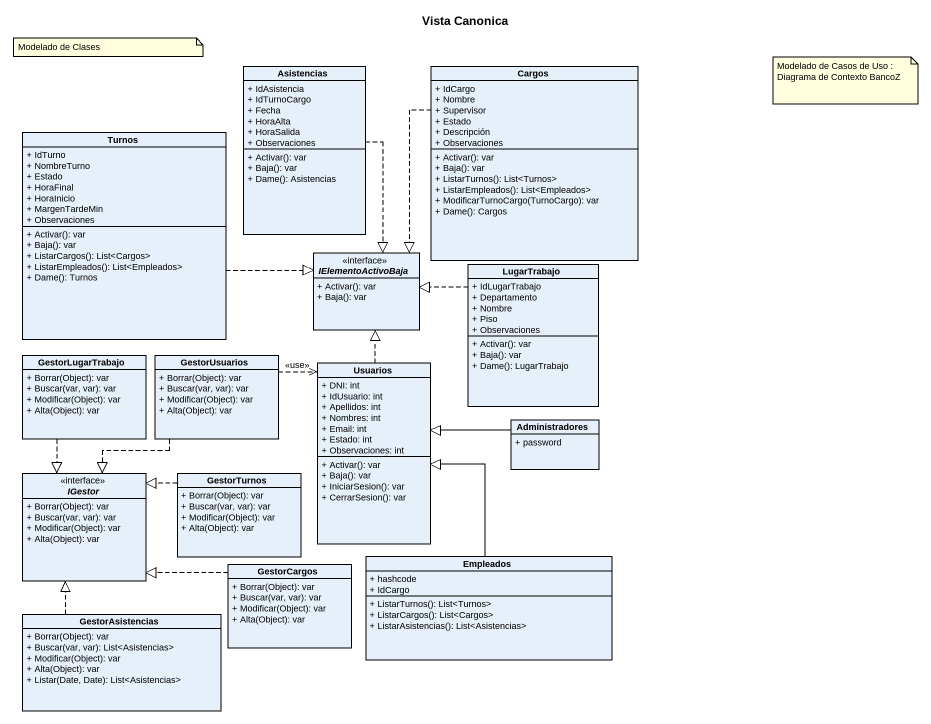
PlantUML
@startuml
title Vista Canonica
hide circle
hide empty members
skinparam classAttributeIconSize 0
class Asistencias {
  + IdAsistencia
  + IdTurnoCargo
  + Fecha
  + HoraAlta
  + HoraSalida
  + Observaciones
  + Activar(): var
  + Baja(): var
  + Dame(): Asistencias
}
class Cargos {
  + IdCargo
  + Nombre
  + Supervisor
  + Estado
  + Descripción
  + Observaciones
  + Activar(): var
  + Baja(): var
  + ListarTurnos(): List<Turnos>
  + ListarEmpleados(): List<Empleados>
  + ModificarTurnoCargo(TurnoCargo): var
  + Dame(): Cargos
}
class Turnos {
  + IdTurno
  + NombreTurno
  + Estado
  + HoraFinal
  + HoraInicio
  + MargenTardeMin
  + Observaciones
  + Activar(): var
  + Baja(): var
  + ListarCargos(): List<Cargos>
  + ListarEmpleados(): List<Empleados>
  + Dame(): Turnos
}
interface IElementoActivoBaja {
  + Activar(): var
  + Baja(): var
}
class LugarTrabajo {
  + IdLugarTrabajo
  + Departamento
  + Nombre
  + Piso
  + Observaciones
  + Activar(): var
  + Baja(): var
  + Dame(): LugarTrabajo
}
class GestorLugarTrabajo {
  + Borrar(Object): var
  + Buscar(var, var): var
  + Modificar(Object): var
  + Alta(Object): var
}
class GestorUsuarios {
  + Borrar(Object): var
  + Buscar(var, var): var
  + Modificar(Object): var
  + Alta(Object): var
}
class Usuarios {
  + DNI: int
  + IdUsuario: int
  + Apellidos: int
  + Nombres: int
  + Email: int
  + Estado: int
  + Observaciones: int
  + Activar(): var
  + Baja(): var
  + IniciarSesion(): var
  + CerrarSesion(): var
}
class Administradores {
  + password
}
interface IGestor {
  + Borrar(Object): var
  + Buscar(var, var): var
  + Modificar(Object): var
  + Alta(Object): var
}
class GestorTurnos {
  + Borrar(Object): var
  + Buscar(var, var): var
  + Modificar(Object): var
  + Alta(Object): var
}
class GestorCargos {
  + Borrar(Object): var
  + Buscar(var, var): var
  + Modificar(Object): var
  + Alta(Object): var
}
class Empleados {
  + hashcode
  + IdCargo
  + ListarTurnos(): List<Turnos>
  + ListarCargos(): List<Cargos>
  + ListarAsistencias(): List<Asistencias>
}
class GestorAsistencias {
  + Borrar(Object): var
  + Buscar(var, var): List<Asistencias>
  + Modificar(Object): var
  + Alta(Object): var
  + Listar(Date, Date): List<Asistencias>
}
Asistencias ..|> IElementoActivoBaja
Cargos ..|> IElementoActivoBaja
Turnos .right.|> IElementoActivoBaja
LugarTrabajo .left.|> IElementoActivoBaja
GestorLugarTrabajo ..|> IGestor
GestorUsuarios .right.> Usuarios : <<use>>
GestorUsuarios ..|> IGestor
Usuarios .up.|> IElementoActivoBaja
Administradores -left-|> Usuarios
GestorTurnos .left.|> IGestor
GestorCargos .left.|> IGestor
Empleados -up-|> Usuarios
GestorAsistencias .up.|> IGestor
note as N1
  Modelado de Clases
end note
note as N2
  Modelado de Casos de Uso : Diagrama de Contexto BancoZ
end note
@enduml
